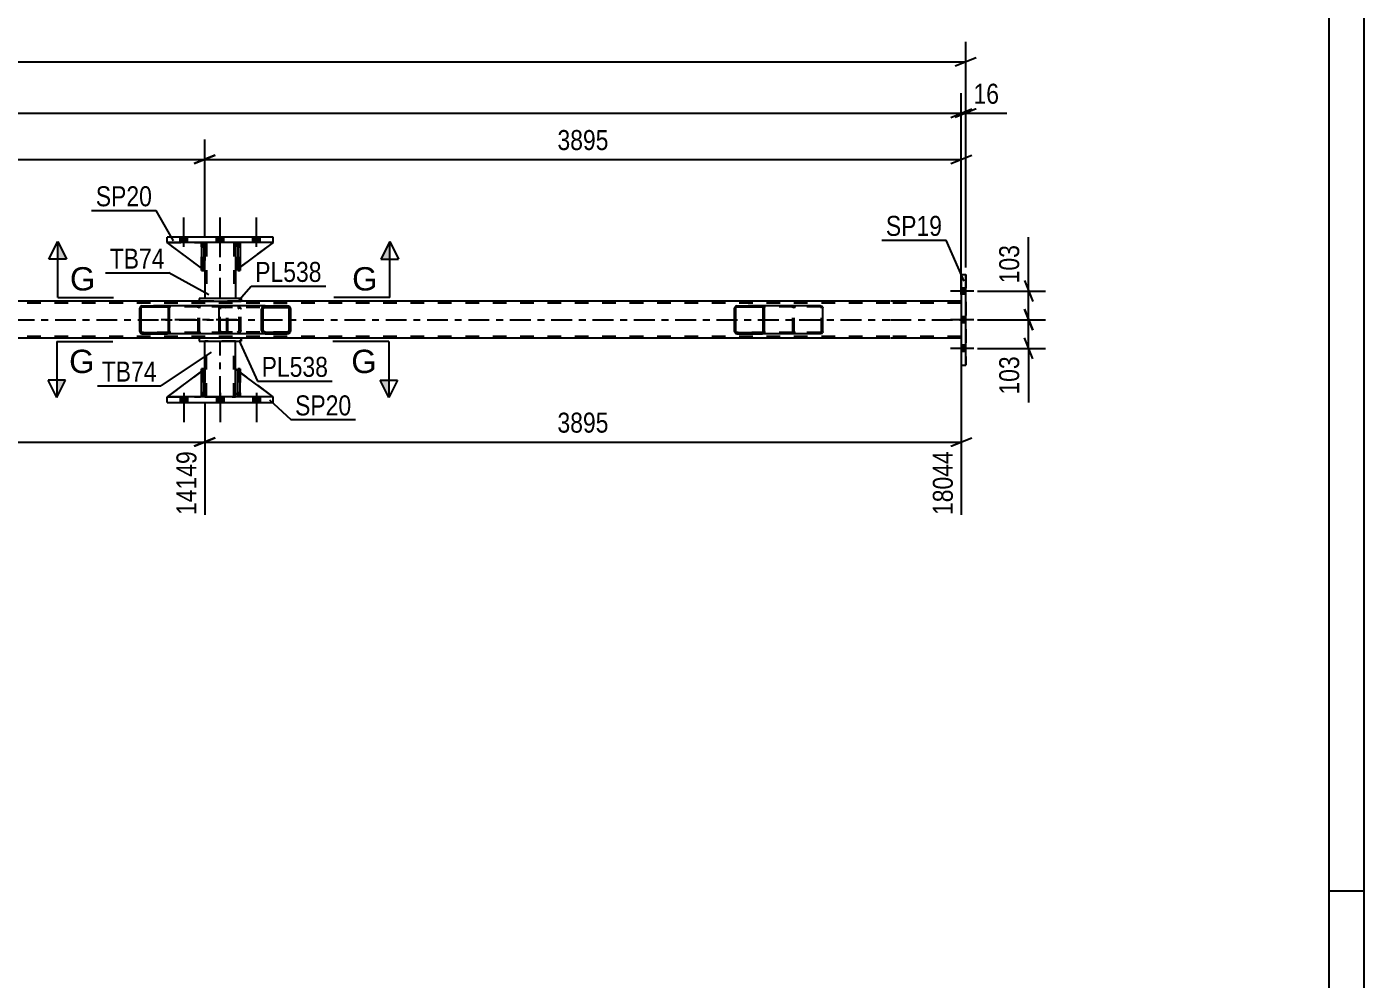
# Model space of a CAD drawing. Header units: millimetres. Extents: x 0 to 841, y 0 to 594.
# Drawn here: x 649.6 to 841, y 136.4 to 272.7 of the extents above; entities that cross this region are included whole.
import ezdxf

# ---------------------------------------------------------------- set-up
doc = ezdxf.new("R2010")
doc.units = ezdxf.units.MM
doc.linetypes.add('DXK_LINE_DOT2', pattern=[3.9198, 1.9599, -1.9599])
doc.linetypes.add('DXK_LINE_DOT3', pattern=[5.9187, 2.979, -0.9799, 0.9799, -0.9799])
doc.styles.add('Arial', font='ARIAL.TTF', dxfattribs={"height": 0.2})
doc.styles.add('Arial Narrow', font='ARIALN.TTF', dxfattribs={"height": 0.2})

# ---------------------------------------------------------------- blocks, each defined once
blk = doc.blocks.new('Unknown-318887657-1133 - 14856')
at = {"color": 5, "linetype": 'Continuous'}
for p, q in [((841, 0), (841, 594)), ((836, 5), (836, 589)), ((841, 149), (836, 149))]:
    blk.add_line(p, q, dxfattribs=at)
blk = doc.blocks.new('Part-318887657-2821 - 2721')
at = {"color": 2, "linetype": 'Continuous'}
for p, q in [((675.04, 241.83), (675.04, 241.23)), ((679.44, 241.83), (679.44, 241.23)), ((675.04, 237.83), (675.04, 233.83)), ((679.44, 237.83), (679.44, 233.83))]:
    blk.add_line(p, q, dxfattribs=at)
at = {"color": 7, "linetype": 'DXK_LINE_DOT2'}
for p, q in [((679.44, 241.83), (675.04, 241.83)), ((675.04, 241.23), (675.04, 237.83)), ((675.28, 241.83), (675.28, 233.83)), ((679.2, 241.83), (679.2, 233.83)), ((679.44, 241.23), (679.44, 237.83)), ((679.44, 233.83), (675.04, 233.83))]:
    blk.add_line(p, q, dxfattribs=at)
at = {"color": 7, "linetype": 'DXK_LINE_DOT3'}
blk.add_line((677.24, 233.83), (677.24, 241.83), dxfattribs=at)
blk = doc.blocks.new('Part-318887657-2902 - 2721')
at = {"color": 7, "linetype": 'DXK_LINE_DOT2'}
for p, q in [((680.11, 223.75), (679.79, 223.75)), ((679.79, 220.35), (679.79, 223.75)), ((679.79, 219.75), (679.79, 223.75)), ((680.11, 223.75), (680.11, 220.35)), ((680.11, 219.75), (680.11, 223.75)), ((680.11, 220.35), (679.79, 220.35)), ((679.79, 219.75), (679.79, 220.35)), ((680.11, 220.35), (680.11, 219.75)), ((680.11, 219.75), (679.79, 219.75)), ((680.11, 219.75), (680.11, 219.75))]:
    blk.add_line(p, q, dxfattribs=at)
blk = doc.blocks.new('Part-318887657-2840 - 2721')
at = {"linetype": 'Continuous'}
h = blk.add_hatch(dxfattribs=at)
h.set_pattern_fill('', scale=0.7, style=0, pattern_type=0)
h.set_pattern_definition([(45, (669.9805, 232.591), (-1.57154, 1.57154), [])])
h.paths.add_polyline_path([(670.01, 232.47), (669.98, 232.59), (669.91, 232.69), (669.8, 232.76), (669.67, 232.79), (666.09, 232.79), (665.96, 232.76), (665.85, 232.69), (665.78, 232.59), (665.75, 232.47), (665.75, 229.11), (665.78, 228.99), (665.85, 228.88), (665.96, 228.81), (666.09, 228.79), (669.67, 228.79), (669.8, 228.81), (669.91, 228.88), (669.98, 228.99), (670.01, 229.11)])
h.paths.add_polyline_path([(669.82, 229.05), (669.79, 229), (669.73, 228.96), (669.67, 228.95), (666.09, 228.95), (666.03, 228.96), (665.97, 229), (665.93, 229.05), (665.92, 229.11), (665.92, 232.47), (665.93, 232.53), (665.97, 232.58), (666.03, 232.62), (666.09, 232.63), (669.67, 232.63), (669.73, 232.62), (669.79, 232.58), (669.82, 232.53), (669.84, 232.47), (669.84, 229.11)])
at = {"color": 2, "linetype": 'Continuous'}
for p, q in [((665.78, 232.59), (665.75, 232.47)), ((665.75, 229.11), (665.75, 232.47)), ((665.92, 232.47), (665.93, 232.53)), ((665.92, 229.11), (665.92, 232.47)), ((665.93, 232.53), (665.97, 232.58)), ((666.09, 232.79), (665.96, 232.76)), ((665.97, 232.58), (666.03, 232.62)), ((666.03, 232.62), (666.09, 232.63)), ((666.09, 232.79), (669.67, 232.79)), ((666.09, 232.63), (669.67, 232.63)), ((677.36, 232.79), (669.67, 232.79)), ((669.8, 232.76), (669.67, 232.79)), ((669.67, 232.63), (669.73, 232.62)), ((669.73, 232.62), (669.79, 232.58)), ((669.79, 232.58), (669.82, 232.53)), ((669.82, 232.53), (669.84, 232.47)), ((669.84, 229.11), (669.84, 232.47)), ((670.01, 232.47), (669.98, 232.59)), ((670.01, 229.11), (670.01, 232.47)), ((665.75, 229.11), (665.78, 228.99)), ((665.93, 229.05), (665.92, 229.11)), ((665.97, 229), (665.93, 229.05)), ((665.96, 228.81), (666.09, 228.79)), ((666.03, 228.96), (665.97, 229)), ((666.09, 228.95), (666.03, 228.96)), ((666.09, 228.95), (669.67, 228.95)), ((666.09, 228.79), (669.67, 228.79)), ((669.73, 228.96), (669.67, 228.95)), ((669.67, 228.79), (669.8, 228.81)), ((677.36, 228.79), (669.67, 228.79)), ((669.79, 229), (669.73, 228.96)), ((669.82, 229.05), (669.79, 229)), ((669.84, 229.11), (669.82, 229.05)), ((669.98, 228.99), (670.01, 229.11))]:
    blk.add_line(p, q, dxfattribs=at)
at = {"color": 7, "linetype": 'DXK_LINE_DOT2'}
for p, q in [((669.67, 232.79), (666.09, 232.79)), ((678.02, 232.63), (666.09, 232.63)), ((674.1, 232.47), (674.12, 232.59)), ((674.1, 229.11), (674.1, 232.47)), ((674.28, 232.53), (674.27, 232.47)), ((674.27, 229.11), (674.27, 232.47)), ((674.32, 232.58), (674.28, 232.53)), ((674.31, 232.76), (674.44, 232.79)), ((674.32, 232.58), (674.33, 232.59)), ((674.33, 232.59), (674.37, 232.62)), ((674.37, 232.62), (674.44, 232.63)), ((678.02, 232.79), (677.36, 232.79)), ((678.02, 232.79), (678.15, 232.76)), ((678.08, 232.62), (678.02, 232.63)), ((678.14, 232.58), (678.08, 232.62)), ((678.17, 232.53), (678.14, 232.58)), ((678.19, 232.47), (678.17, 232.53)), ((678.19, 229.11), (678.19, 232.47)), ((678.33, 232.59), (678.35, 232.49)), ((678.35, 232.49), (678.36, 232.47)), ((678.36, 229.11), (678.36, 232.47)), ((678.02, 228.95), (666.09, 228.95)), ((669.67, 228.79), (666.09, 228.79)), ((674.12, 228.99), (674.1, 229.11)), ((674.27, 229.11), (674.28, 229.05)), ((674.28, 229.05), (674.32, 229)), ((674.44, 228.79), (674.31, 228.81)), ((674.32, 229), (674.33, 228.99)), ((674.33, 228.99), (674.37, 228.96)), ((674.37, 228.96), (674.44, 228.95)), ((678.02, 228.79), (677.36, 228.79)), ((678.02, 228.95), (678.08, 228.96)), ((678.15, 228.81), (678.02, 228.79)), ((678.08, 228.96), (678.14, 229)), ((678.14, 229), (678.17, 229.05)), ((678.17, 229.05), (678.19, 229.11)), ((678.36, 229.11), (678.33, 228.99))]:
    blk.add_line(p, q, dxfattribs=at)
at = {"color": 7, "linetype": 'DXK_LINE_DOT3'}
blk.add_line((679.65, 230.79), (667.88, 230.79), dxfattribs=at)
at = {"color": 2, "linetype": 'Continuous'}
for centre, start, end in [((666.08, 232.45), 110.7583, 155.68), ((669.68, 232.45), 24.32, 69.2417), ((666.08, 229.12), 204.32, 249.2417), ((669.68, 229.12), 290.7583, 335.68)]:
    blk.add_arc(centre, 0.331, start, end, dxfattribs=at)
at = {"color": 7, "linetype": 'DXK_LINE_DOT2'}
for centre, start, end in [((674.43, 232.45), 110.7583, 155.68), ((678.03, 232.45), 24.32, 69.2417), ((674.43, 229.12), 204.32, 249.2417)]:
    blk.add_arc(centre, 0.331, start, end, dxfattribs=at)
blk = doc.blocks.new('Part-318887657-2928 - 2721')
at = {"color": 2, "linetype": 'Continuous'}
for p, q in [((674.24, 228.15), (674.24, 227.75)), ((680.24, 228.15), (674.24, 228.15)), ((680.24, 228.15), (680.24, 227.75)), ((680.24, 228.15), (680.24, 228.15)), ((674.24, 227.75), (680.24, 227.75)), ((680.24, 227.75), (680.24, 227.75))]:
    blk.add_line(p, q, dxfattribs=at)
at = {"color": 7, "linetype": 'DXK_LINE_DOT2'}
for p, q in [((674.24, 228.15), (674.24, 227.75)), ((680.24, 227.75), (680.24, 228.15)), ((680.24, 228.15), (680.24, 228.15)), ((680.24, 227.75), (680.24, 227.75))]:
    blk.add_line(p, q, dxfattribs=at)
blk = doc.blocks.new('Part-318887657-2836 - 2721')
at = {"linetype": 'Continuous'}
h = blk.add_hatch(dxfattribs=at)
h.set_pattern_fill('', scale=0.7, style=0, pattern_type=0)
h.set_pattern_definition([(45, (755.1147, 232.591), (-1.57154, 1.57154), [])])
h.paths.add_polyline_path([(755.14, 232.47), (755.11, 232.59), (755.04, 232.69), (754.93, 232.76), (754.8, 232.79), (751.22, 232.79), (751.09, 232.76), (750.98, 232.69), (750.91, 232.59), (750.88, 232.47), (750.88, 229.11), (750.91, 228.99), (750.98, 228.88), (751.09, 228.81), (751.22, 228.79), (754.8, 228.79), (754.93, 228.81), (755.04, 228.88), (755.11, 228.99), (755.14, 229.11)])
h.paths.add_polyline_path([(754.96, 229.05), (754.92, 229), (754.87, 228.96), (754.8, 228.95), (751.22, 228.95), (751.16, 228.96), (751.1, 229), (751.07, 229.05), (751.05, 229.11), (751.05, 232.47), (751.07, 232.53), (751.1, 232.58), (751.16, 232.62), (751.22, 232.63), (754.8, 232.63), (754.87, 232.62), (754.92, 232.58), (754.96, 232.53), (754.97, 232.47), (754.97, 229.11)])
at = {"color": 2, "linetype": 'Continuous'}
for p, q in [((750.91, 232.59), (750.88, 232.47)), ((750.88, 229.11), (750.88, 232.47)), ((751.05, 232.47), (751.07, 232.53)), ((751.05, 229.11), (751.05, 232.47)), ((751.07, 232.53), (751.1, 232.58)), ((751.22, 232.79), (751.09, 232.76)), ((751.1, 232.58), (751.16, 232.62)), ((751.16, 232.62), (751.22, 232.63)), ((751.22, 232.79), (754.8, 232.79)), ((751.22, 232.63), (754.8, 232.63)), ((763.15, 232.79), (754.8, 232.79)), ((754.93, 232.76), (754.8, 232.79)), ((754.8, 232.63), (754.87, 232.62)), ((754.87, 232.62), (754.92, 232.58)), ((754.92, 232.58), (754.96, 232.53)), ((754.96, 232.53), (754.97, 232.47)), ((754.97, 229.11), (754.97, 232.47)), ((755.14, 232.47), (755.11, 232.59)), ((755.14, 229.11), (755.14, 232.47)), ((763.15, 232.79), (763.28, 232.76)), ((763.46, 232.59), (763.49, 232.47)), ((763.49, 229.11), (763.49, 232.47)), ((750.88, 229.11), (750.91, 228.99)), ((751.07, 229.05), (751.05, 229.11)), ((751.1, 229), (751.07, 229.05)), ((751.09, 228.81), (751.22, 228.79)), ((751.16, 228.96), (751.1, 229)), ((751.22, 228.95), (751.16, 228.96)), ((751.22, 228.95), (754.8, 228.95)), ((751.22, 228.79), (754.8, 228.79)), ((754.87, 228.96), (754.8, 228.95)), ((754.8, 228.79), (754.93, 228.81)), ((763.15, 228.79), (754.8, 228.79)), ((754.92, 229), (754.87, 228.96)), ((754.96, 229.05), (754.92, 229)), ((754.97, 229.11), (754.96, 229.05)), ((755.11, 228.99), (755.14, 229.11)), ((763.28, 228.81), (763.15, 228.79)), ((763.49, 229.11), (763.46, 228.99))]:
    blk.add_line(p, q, dxfattribs=at)
at = {"color": 7, "linetype": 'DXK_LINE_DOT2'}
for p, q in [((754.8, 232.79), (751.22, 232.79)), ((763.15, 232.63), (751.22, 232.63)), ((759.23, 232.47), (759.26, 232.59)), ((759.23, 229.11), (759.23, 232.47)), ((759.42, 232.53), (759.4, 232.47)), ((759.4, 229.11), (759.4, 232.47)), ((759.45, 232.58), (759.42, 232.53)), ((759.44, 232.76), (759.57, 232.79)), ((759.45, 232.58), (759.47, 232.59)), ((759.47, 232.59), (759.51, 232.62)), ((759.51, 232.62), (759.57, 232.63)), ((763.21, 232.62), (763.15, 232.63)), ((763.27, 232.58), (763.21, 232.62)), ((763.31, 232.53), (763.27, 232.58)), ((763.32, 232.47), (763.31, 232.53)), ((763.32, 229.11), (763.32, 232.47)), ((763.15, 228.95), (751.22, 228.95)), ((754.8, 228.79), (751.22, 228.79)), ((759.26, 228.99), (759.23, 229.11)), ((759.4, 229.11), (759.42, 229.05)), ((759.42, 229.05), (759.45, 229)), ((759.57, 228.79), (759.44, 228.81)), ((759.45, 229), (759.47, 228.99)), ((759.47, 228.99), (759.51, 228.96)), ((759.51, 228.96), (759.57, 228.95)), ((763.15, 228.95), (763.21, 228.96)), ((763.21, 228.96), (763.27, 229)), ((763.27, 229), (763.31, 229.05)), ((763.31, 229.05), (763.32, 229.11))]:
    blk.add_line(p, q, dxfattribs=at)
at = {"color": 2, "linetype": 'Continuous'}
for centre, start, end in [((751.21, 232.45), 110.7583, 155.68), ((754.81, 232.45), 24.32, 69.2417), ((763.16, 232.45), 24.32, 69.2417), ((751.21, 229.12), 204.32, 249.2417), ((754.81, 229.12), 290.7583, 335.68), ((763.16, 229.12), 290.7583, 335.68)]:
    blk.add_arc(centre, 0.331, start, end, dxfattribs=at)
at = {"color": 7, "linetype": 'DXK_LINE_DOT2'}
for centre, start, end in [((759.56, 232.45), 110.7583, 155.68), ((759.56, 229.12), 204.32, 249.2417)]:
    blk.add_arc(centre, 0.331, start, end, dxfattribs=at)
blk = doc.blocks.new('Part-318887657-2869 - 2721')
at = {"linetype": 'Continuous'}
h = blk.add_hatch(dxfattribs=at)
h.set_pattern_fill('', scale=0.7, style=0, pattern_type=0)
h.set_pattern_definition([(45, (687.3125, 232.4921), (-1.57154, 1.57154), [])])
h.paths.add_polyline_path([(687.35, 232.31), (687.31, 232.49), (687.2, 232.65), (687.04, 232.75), (686.85, 232.79), (683.66, 232.79), (683.47, 232.75), (683.31, 232.65), (683.2, 232.49), (683.16, 232.31), (683.16, 229.27), (683.2, 229.08), (683.31, 228.93), (683.47, 228.82), (683.66, 228.79), (686.85, 228.79), (687.04, 228.82), (687.2, 228.93), (687.31, 229.08), (687.35, 229.27)])
h.paths.add_polyline_path([(687.08, 229.18), (687.03, 229.1), (686.94, 229.05), (686.85, 229.03), (683.66, 229.03), (683.57, 229.05), (683.49, 229.1), (683.43, 229.18), (683.41, 229.27), (683.41, 232.31), (683.43, 232.4), (683.49, 232.48), (683.57, 232.53), (683.66, 232.55), (686.85, 232.55), (686.94, 232.53), (687.03, 232.48), (687.08, 232.4), (687.1, 232.31), (687.1, 229.27)])
at = {"color": 2, "linetype": 'Continuous'}
for p, q in [((677.09, 232.31), (677.11, 232.49)), ((677.09, 229.27), (677.09, 232.31)), ((677.11, 232.49), (677.17, 232.65)), ((677.17, 232.65), (677.26, 232.75)), ((677.26, 232.75), (677.36, 232.79)), ((683.66, 232.79), (677.36, 232.79)), ((683.2, 232.49), (683.16, 232.31)), ((683.16, 229.27), (683.16, 232.31)), ((683.41, 232.31), (683.43, 232.4)), ((683.41, 229.27), (683.41, 232.31)), ((683.43, 232.4), (683.49, 232.48)), ((683.66, 232.79), (683.47, 232.75)), ((683.49, 232.48), (683.57, 232.53)), ((683.57, 232.53), (683.66, 232.55)), ((683.66, 232.79), (686.85, 232.79)), ((683.66, 232.55), (686.85, 232.55)), ((687.04, 232.75), (686.85, 232.79)), ((686.85, 232.55), (686.94, 232.53)), ((686.94, 232.53), (687.03, 232.48)), ((687.03, 232.48), (687.08, 232.4)), ((687.08, 232.4), (687.1, 232.31)), ((687.1, 229.27), (687.1, 232.31)), ((687.35, 232.31), (687.31, 232.49)), ((687.35, 229.27), (687.35, 232.31)), ((677.11, 229.08), (677.09, 229.27)), ((677.17, 228.93), (677.11, 229.08)), ((677.26, 228.82), (677.17, 228.93)), ((677.36, 228.79), (677.26, 228.82)), ((683.66, 228.79), (677.36, 228.79)), ((683.16, 229.27), (683.2, 229.08)), ((683.43, 229.18), (683.41, 229.27)), ((683.49, 229.1), (683.43, 229.18)), ((683.47, 228.82), (683.66, 228.79)), ((683.57, 229.05), (683.49, 229.1)), ((683.66, 229.03), (683.57, 229.05)), ((683.66, 229.03), (686.85, 229.03)), ((683.66, 228.79), (686.85, 228.79)), ((686.94, 229.05), (686.85, 229.03)), ((686.85, 228.79), (687.04, 228.82)), ((687.03, 229.1), (686.94, 229.05)), ((687.08, 229.18), (687.03, 229.1)), ((687.1, 229.27), (687.08, 229.18)), ((687.31, 229.08), (687.35, 229.27))]:
    blk.add_line(p, q, dxfattribs=at)
at = {"color": 7, "linetype": 'DXK_LINE_DOT2'}
for p, q in [((677.24, 232.4), (677.23, 232.31)), ((677.23, 229.27), (677.23, 232.31)), ((677.27, 232.48), (677.24, 232.4)), ((677.31, 232.53), (677.27, 232.48)), ((677.36, 232.55), (677.31, 232.53)), ((686.85, 232.55), (677.36, 232.55)), ((678.36, 232.55), (678.36, 232.79)), ((679.7, 232.79), (679.89, 232.75)), ((679.79, 232.53), (679.7, 232.55)), ((679.88, 232.48), (679.79, 232.53)), ((679.93, 232.4), (679.88, 232.48)), ((679.95, 232.31), (679.93, 232.4)), ((679.95, 229.27), (679.95, 232.31)), ((680.16, 232.49), (680.2, 232.31)), ((680.2, 229.27), (680.2, 232.31)), ((686.85, 232.79), (683.66, 232.79)), ((677.23, 229.27), (677.24, 229.18)), ((677.24, 229.18), (677.27, 229.1)), ((677.27, 229.1), (677.31, 229.05)), ((677.31, 229.05), (677.36, 229.03)), ((686.85, 229.03), (677.36, 229.03)), ((678.36, 228.79), (678.36, 229.03)), ((679.7, 229.03), (679.79, 229.05)), ((679.89, 228.82), (679.7, 228.79)), ((679.79, 229.05), (679.88, 229.1)), ((679.88, 229.1), (679.93, 229.18)), ((679.93, 229.18), (679.95, 229.27)), ((680.2, 229.27), (680.16, 229.08)), ((686.85, 228.79), (683.66, 228.79))]:
    blk.add_line(p, q, dxfattribs=at)
for centre, start, end in [((679.71, 232.29), 23.8494, 68.8059), ((679.71, 229.28), 291.1941, 336.1506)]:
    blk.add_arc(centre, 0.492, start, end, dxfattribs=at)
at = {"color": 2, "linetype": 'Continuous'}
for centre, start, end in [((683.65, 232.29), 111.1941, 156.1506), ((686.86, 232.29), 23.8494, 68.8059), ((683.65, 229.28), 203.8494, 248.8059), ((686.86, 229.28), 291.1941, 336.1506)]:
    blk.add_arc(centre, 0.492, start, end, dxfattribs=at)
blk = doc.blocks.new('Part-318887657-2896 - 2721')
at = {"color": 2, "linetype": 'Continuous'}
for p, q in [((783.31, 237.29), (783.31, 237.29)), ((783.31, 237.29), (783.95, 237.29)), ((783.31, 237.29), (783.31, 224.29)), ((783.95, 224.29), (783.95, 237.29)), ((783.31, 224.29), (783.31, 224.29)), ((783.31, 224.29), (783.95, 224.29))]:
    blk.add_line(p, q, dxfattribs=at)
at = {"color": 7, "linetype": 'DXK_LINE_DOT2'}
for p, q in [((783.31, 237.29), (783.31, 224.29)), ((783.95, 237.29), (783.95, 237.29)), ((783.95, 237.29), (783.95, 224.29)), ((783.95, 224.29), (783.95, 224.29))]:
    blk.add_line(p, q, dxfattribs=at)
blk = doc.blocks.new('Part-318887657-2905 - 2721')
at = {"color": 2, "linetype": 'Continuous'}
for p, q in [((679.79, 241.58), (679.44, 241.23)), ((679.44, 241.23), (679.44, 237.83)), ((684.84, 241.83), (680.11, 238.33)), ((679.79, 238.09), (679.44, 237.83))]:
    blk.add_line(p, q, dxfattribs=at)
at = {"color": 7, "linetype": 'DXK_LINE_DOT2'}
for p, q in [((680.04, 241.83), (679.79, 241.58)), ((684.84, 241.83), (680.04, 241.83)), ((680.11, 238.33), (679.79, 238.09))]:
    blk.add_line(p, q, dxfattribs=at)
blk = doc.blocks.new('Part-318887657-2908 - 2721')
at = {"color": 7, "linetype": 'DXK_LINE_DOT2'}
for p, q in [((680.04, 241.83), (679.44, 241.23)), ((679.44, 237.83), (684.84, 241.83)), ((679.44, 241.23), (679.44, 237.83)), ((684.84, 241.83), (680.04, 241.83))]:
    blk.add_line(p, q, dxfattribs=at)
blk = doc.blocks.new('Part-318887657-2911 - 2721')
at = {"color": 2, "linetype": 'Continuous'}
for p, q in [((674.59, 238.16), (669.64, 241.83)), ((674.59, 241.67), (674.44, 241.83)), ((675.04, 241.23), (674.91, 241.35)), ((675.04, 241.23), (675.04, 241.23)), ((675.04, 237.83), (675.04, 241.23)), ((674.91, 237.92), (675.04, 237.83)), ((675.04, 237.83), (675.04, 237.83))]:
    blk.add_line(p, q, dxfattribs=at)
at = {"color": 7, "linetype": 'DXK_LINE_DOT2'}
for p, q in [((674.44, 241.83), (669.64, 241.83)), ((674.44, 241.83), (675.04, 241.23)), ((674.91, 241.35), (674.59, 241.67)), ((675.04, 241.23), (675.04, 237.83)), ((674.91, 237.92), (674.59, 238.16))]:
    blk.add_line(p, q, dxfattribs=at)
blk = doc.blocks.new('Part-318887657-2914 - 2721')
at = {"color": 7, "linetype": 'DXK_LINE_DOT2'}
for p, q in [((675.04, 237.83), (669.64, 241.83)), ((669.64, 241.83), (674.44, 241.83)), ((674.44, 241.83), (675.04, 241.23)), ((675.04, 241.23), (674.44, 241.83)), ((675.04, 241.23), (675.04, 237.83)), ((675.04, 241.23), (675.04, 241.23)), ((675.04, 241.23), (675.04, 237.83))]:
    blk.add_line(p, q, dxfattribs=at)
blk = doc.blocks.new('Part-318887657-2915 - 2721')
at = {"color": 2, "linetype": 'Continuous'}
for p, q in [((674.91, 241.83), (674.59, 241.83)), ((674.59, 241.83), (674.59, 237.83)), ((674.91, 241.83), (674.91, 241.83)), ((674.91, 241.83), (674.91, 237.83)), ((674.91, 237.83), (674.59, 237.83))]:
    blk.add_line(p, q, dxfattribs=at)
at = {"color": 7, "linetype": 'DXK_LINE_DOT2'}
for p, q in [((674.59, 241.23), (674.59, 241.83)), ((674.91, 241.23), (674.59, 241.23)), ((674.59, 241.23), (674.59, 237.83)), ((674.91, 241.23), (674.91, 241.83)), ((674.91, 241.83), (674.91, 241.83)), ((674.91, 237.83), (674.91, 241.23))]:
    blk.add_line(p, q, dxfattribs=at)
blk = doc.blocks.new('Part-318887657-2916 - 2721')
at = {"color": 2, "linetype": 'Continuous'}
for p, q in [((680.11, 241.83), (679.79, 241.83)), ((679.79, 241.83), (679.79, 237.83)), ((680.11, 241.83), (680.11, 241.83)), ((680.11, 241.83), (680.11, 237.83)), ((680.11, 237.83), (679.79, 237.83))]:
    blk.add_line(p, q, dxfattribs=at)
at = {"color": 7, "linetype": 'DXK_LINE_DOT2'}
for p, q in [((679.79, 241.23), (679.79, 241.83)), ((680.11, 241.23), (679.79, 241.23)), ((679.79, 241.23), (679.79, 237.83)), ((680.11, 241.23), (680.11, 241.83)), ((680.11, 241.83), (680.11, 241.83)), ((680.11, 237.83), (680.11, 241.23))]:
    blk.add_line(p, q, dxfattribs=at)
blk = doc.blocks.new('Part-318887657-2917 - 2721')
at = {"color": 7, "linetype": 'DXK_LINE_DOT2'}
for p, q in [((674.59, 241.23), (674.59, 241.83)), ((674.59, 241.83), (674.59, 241.83)), ((674.59, 241.83), (674.59, 237.83)), ((674.91, 241.83), (674.59, 241.83)), ((674.59, 237.83), (674.59, 241.23)), ((674.59, 241.23), (674.91, 241.23)), ((674.91, 241.23), (674.91, 241.83)), ((674.91, 237.83), (674.91, 241.83)), ((674.91, 241.23), (674.91, 237.83)), ((674.59, 237.83), (674.91, 237.83))]:
    blk.add_line(p, q, dxfattribs=at)
blk = doc.blocks.new('Part-318887657-2918 - 2721')
at = {"color": 7, "linetype": 'DXK_LINE_DOT2'}
for p, q in [((679.79, 241.23), (679.79, 241.83)), ((679.79, 241.83), (679.79, 241.83)), ((679.79, 241.83), (679.79, 237.83)), ((680.11, 241.83), (679.79, 241.83)), ((679.79, 237.83), (679.79, 241.23)), ((679.79, 241.23), (680.11, 241.23)), ((680.11, 241.23), (680.11, 241.83)), ((680.11, 237.83), (680.11, 241.83)), ((680.11, 241.23), (680.11, 237.83)), ((679.79, 237.83), (680.11, 237.83))]:
    blk.add_line(p, q, dxfattribs=at)
blk = doc.blocks.new('Part-318887657-2923 - 2721')
at = {"color": 2, "linetype": 'Continuous'}
for p, q in [((675.04, 223.75), (675.04, 227.75)), ((679.44, 223.75), (679.44, 227.75)), ((675.04, 219.75), (675.04, 220.35)), ((679.44, 219.75), (679.44, 220.35))]:
    blk.add_line(p, q, dxfattribs=at)
at = {"color": 7, "linetype": 'DXK_LINE_DOT2'}
for p, q in [((679.44, 227.75), (675.04, 227.75)), ((675.28, 219.75), (675.28, 227.75)), ((679.2, 219.75), (679.2, 227.75)), ((675.04, 220.35), (675.04, 223.75)), ((679.44, 220.35), (679.44, 223.75)), ((675.04, 219.75), (679.44, 219.75))]:
    blk.add_line(p, q, dxfattribs=at)
at = {"color": 7, "linetype": 'DXK_LINE_DOT3'}
blk.add_line((677.24, 219.75), (677.24, 227.75), dxfattribs=at)
blk = doc.blocks.new('Part-318887657-2933 - 2721')
at = {"color": 2, "linetype": 'Continuous'}
for p, q in [((674.24, 233.83), (674.24, 233.43)), ((680.24, 233.83), (674.24, 233.83)), ((680.24, 233.83), (680.24, 233.43)), ((680.24, 233.83), (680.24, 233.83)), ((674.24, 233.43), (680.24, 233.43)), ((680.24, 233.43), (680.24, 233.43))]:
    blk.add_line(p, q, dxfattribs=at)
at = {"color": 7, "linetype": 'DXK_LINE_DOT2'}
for p, q in [((674.24, 233.83), (674.24, 233.43)), ((680.24, 233.43), (680.24, 233.83)), ((680.24, 233.83), (680.24, 233.83)), ((680.24, 233.43), (680.24, 233.43))]:
    blk.add_line(p, q, dxfattribs=at)
blk = doc.blocks.new('Part-318887657-2936 - 2721')
at = {"color": 7, "linetype": 'DXK_LINE_DOT2'}
for p, q in [((679.44, 220.35), (679.44, 223.75)), ((679.44, 223.75), (684.84, 219.75)), ((680.04, 219.75), (679.44, 220.35)), ((684.84, 219.75), (680.04, 219.75))]:
    blk.add_line(p, q, dxfattribs=at)
blk = doc.blocks.new('Part-318887657-2939 - 2721')
at = {"color": 2, "linetype": 'Continuous'}
for p, q in [((674.59, 223.42), (669.64, 219.75)), ((675.04, 223.75), (674.91, 223.65)), ((675.04, 220.35), (675.04, 223.75)), ((675.04, 220.35), (674.91, 220.22)), ((675.04, 220.35), (675.04, 220.35)), ((674.59, 219.9), (674.44, 219.75))]:
    blk.add_line(p, q, dxfattribs=at)
at = {"color": 7, "linetype": 'DXK_LINE_DOT2'}
for p, q in [((674.91, 223.65), (674.59, 223.42)), ((675.04, 220.35), (675.04, 223.75)), ((675.04, 220.35), (674.44, 219.75)), ((674.91, 220.22), (674.59, 219.9)), ((669.64, 219.75), (674.44, 219.75))]:
    blk.add_line(p, q, dxfattribs=at)
blk = doc.blocks.new('Part-318887657-2942 - 2721')
at = {"color": 7, "linetype": 'DXK_LINE_DOT2'}
for p, q in [((675.04, 223.75), (669.64, 219.75)), ((675.04, 220.35), (675.04, 223.75)), ((675.04, 223.75), (675.04, 220.35)), ((674.44, 219.75), (675.04, 220.35)), ((675.04, 220.35), (674.44, 219.75)), ((675.04, 220.35), (675.04, 220.35)), ((669.64, 219.75), (674.44, 219.75))]:
    blk.add_line(p, q, dxfattribs=at)
blk = doc.blocks.new('Part-318887657-2943 - 2721')
at = {"color": 2, "linetype": 'Continuous'}
for p, q in [((674.59, 219.75), (674.59, 223.75)), ((674.59, 223.75), (674.91, 223.75)), ((674.91, 219.75), (674.91, 223.75)), ((674.59, 219.75), (674.59, 219.75)), ((674.91, 219.75), (674.59, 219.75))]:
    blk.add_line(p, q, dxfattribs=at)
at = {"color": 7, "linetype": 'DXK_LINE_DOT2'}
for p, q in [((674.59, 223.75), (674.59, 220.35)), ((674.91, 220.35), (674.91, 223.75)), ((674.59, 220.35), (674.59, 219.75)), ((674.59, 220.35), (674.91, 220.35)), ((674.91, 219.75), (674.91, 220.35)), ((674.91, 219.75), (674.91, 219.75))]:
    blk.add_line(p, q, dxfattribs=at)
blk = doc.blocks.new('Part-318887657-2944 - 2721')
at = {"color": 2, "linetype": 'Continuous'}
for p, q in [((679.79, 219.75), (679.79, 223.75)), ((679.79, 223.75), (680.11, 223.75)), ((680.11, 219.75), (680.11, 223.75)), ((679.79, 219.75), (679.79, 219.75)), ((680.11, 219.75), (679.79, 219.75))]:
    blk.add_line(p, q, dxfattribs=at)
at = {"color": 7, "linetype": 'DXK_LINE_DOT2'}
for p, q in [((679.79, 223.75), (679.79, 220.35)), ((680.11, 220.35), (680.11, 223.75)), ((679.79, 220.35), (679.79, 219.75)), ((679.79, 220.35), (680.11, 220.35)), ((680.11, 219.75), (680.11, 220.35)), ((680.11, 219.75), (680.11, 219.75))]:
    blk.add_line(p, q, dxfattribs=at)
blk = doc.blocks.new('Part-318887657-2945 - 2721')
at = {"color": 7, "linetype": 'DXK_LINE_DOT2'}
for p, q in [((674.91, 223.75), (674.59, 223.75)), ((674.59, 220.35), (674.59, 223.75)), ((674.59, 219.75), (674.59, 223.75)), ((674.91, 223.75), (674.91, 220.35)), ((674.91, 219.75), (674.91, 223.75)), ((674.91, 220.35), (674.59, 220.35)), ((674.59, 219.75), (674.59, 220.35)), ((674.91, 220.35), (674.91, 219.75)), ((674.91, 219.75), (674.59, 219.75)), ((674.91, 219.75), (674.91, 219.75))]:
    blk.add_line(p, q, dxfattribs=at)
blk = doc.blocks.new('Part-318887657-2950 - 2721')
at = {"color": 7, "linetype": 'DXK_LINE_DOT2'}
for p, q in [((773.09, 233.19), (108.74, 233.19)), ((680.24, 233.43), (674.24, 233.43)), ((783.31, 233.19), (773.19, 233.19)), ((783.31, 233.43), (783.31, 228.15)), ((773.09, 228.39), (108.74, 228.39)), ((680.24, 228.15), (674.24, 228.15)), ((783.31, 228.39), (773.19, 228.39))]:
    blk.add_line(p, q, dxfattribs=at)
at = {"color": 2, "linetype": 'Continuous'}
for p, q in [((674.24, 233.43), (509.97, 233.43)), ((773.09, 233.43), (680.24, 233.43)), ((783.31, 233.43), (773.19, 233.43)), ((674.24, 228.15), (509.97, 228.15)), ((773.09, 228.15), (680.24, 228.15)), ((783.31, 228.15), (773.19, 228.15))]:
    blk.add_line(p, q, dxfattribs=at)
at = {"color": 7, "linetype": 'DXK_LINE_DOT3'}
for p, q in [((109.08, 230.79), (773.09, 230.79)), ((773.19, 230.79), (783.31, 230.79))]:
    blk.add_line(p, q, dxfattribs=at)
blk = doc.blocks.new('Part-318887657-2957 - 2721')
at = {"color": 2, "linetype": 'Continuous'}
for p, q in [((669.64, 241.83), (669.64, 242.63)), ((684.84, 242.63), (669.64, 242.63)), ((684.84, 241.83), (669.64, 241.83)), ((684.84, 241.83), (684.84, 242.63))]:
    blk.add_line(p, q, dxfattribs=at)
at = {"color": 7, "linetype": 'DXK_LINE_DOT2'}
for p, q in [((669.64, 241.83), (669.64, 242.63)), ((684.84, 241.83), (684.84, 242.63))]:
    blk.add_line(p, q, dxfattribs=at)
blk = doc.blocks.new('Part-318887657-2962 - 2721')
at = {"color": 2, "linetype": 'Continuous'}
for p, q in [((669.64, 218.95), (669.64, 219.75)), ((684.84, 219.75), (669.64, 219.75)), ((669.64, 218.95), (684.84, 218.95)), ((684.84, 218.95), (684.84, 219.75))]:
    blk.add_line(p, q, dxfattribs=at)
at = {"color": 7, "linetype": 'DXK_LINE_DOT2'}
for p, q in [((669.64, 218.95), (669.64, 219.75)), ((684.84, 218.95), (684.84, 219.75))]:
    blk.add_line(p, q, dxfattribs=at)
blk = doc.blocks.new('Part-318887657-2965 - 2721')
at = {"color": 2, "linetype": 'Continuous'}
for p, q in [((679.44, 220.35), (679.44, 223.75)), ((679.79, 223.49), (679.44, 223.75)), ((684.84, 219.75), (680.11, 223.25)), ((679.79, 219.99), (679.44, 220.35))]:
    blk.add_line(p, q, dxfattribs=at)
at = {"color": 7, "linetype": 'DXK_LINE_DOT2'}
for p, q in [((680.11, 223.25), (679.79, 223.49)), ((680.04, 219.75), (679.79, 219.99)), ((684.84, 219.75), (680.04, 219.75)), ((684.84, 219.75), (684.84, 219.75)), ((684.84, 219.75), (684.84, 219.75))]:
    blk.add_line(p, q, dxfattribs=at)
blk = doc.blocks.new('Bolt-318887657-2984 - 2721')
at = {"linetype": 'Continuous'}
for points in [[(672.56, 219.75), (671.52, 219.75), (671.52, 218.95), (672.56, 218.95)], [(672.56, 219.75), (671.52, 219.75), (671.52, 218.95), (672.56, 218.95)], [(672.56, 219.75), (671.52, 219.75), (671.52, 218.95), (672.56, 218.95)], [(677.76, 219.75), (676.72, 219.75), (676.72, 218.95), (677.76, 218.95)], [(677.76, 219.75), (676.72, 219.75), (676.72, 218.95), (677.76, 218.95)], [(682.96, 219.75), (681.92, 219.75), (681.92, 218.95), (682.96, 218.95)], [(682.96, 219.75), (681.92, 219.75), (681.92, 218.95), (682.96, 218.95)], [(682.96, 219.75), (681.92, 219.75), (681.92, 218.95), (682.96, 218.95)]]:
    blk.add_hatch(color=1, dxfattribs=at).paths.add_polyline_path(points)
at = {"color": 1, "linetype": 'Continuous'}
for p, q in [((672.04, 220.35), (672.04, 216.15)), ((672.04, 220.35), (672.04, 216.15)), ((672.04, 220.35), (672.04, 216.15)), ((677.24, 220.35), (677.24, 216.15)), ((677.24, 220.35), (677.24, 216.15)), ((682.44, 220.35), (682.44, 216.15)), ((682.44, 220.35), (682.44, 216.15)), ((682.44, 220.35), (682.44, 216.15)), ((671.52, 219.75), (671.52, 218.95)), ((671.52, 219.75), (671.52, 218.95)), ((671.52, 219.75), (671.52, 218.95)), ((672.56, 219.75), (672.56, 218.95)), ((672.56, 219.75), (672.56, 218.95)), ((672.56, 219.75), (672.56, 218.95)), ((676.72, 219.75), (676.72, 218.95)), ((676.72, 219.75), (676.72, 218.95)), ((677.76, 219.75), (677.76, 218.95)), ((677.76, 219.75), (677.76, 218.95)), ((681.92, 219.75), (681.92, 218.95)), ((681.92, 219.75), (681.92, 218.95)), ((681.92, 219.75), (681.92, 218.95)), ((682.96, 219.75), (682.96, 218.95)), ((682.96, 219.75), (682.96, 218.95)), ((682.96, 219.75), (682.96, 218.95))]:
    blk.add_line(p, q, dxfattribs=at)
blk = doc.blocks.new('Bolt-318887657-2985 - 2721')
at = {"linetype": 'Continuous'}
for points in [[(671.52, 241.83), (672.56, 241.83), (672.56, 242.63), (671.52, 242.63)], [(671.52, 241.83), (672.56, 241.83), (672.56, 242.63), (671.52, 242.63)], [(671.52, 241.83), (672.56, 241.83), (672.56, 242.63), (671.52, 242.63)], [(676.72, 241.83), (677.76, 241.83), (677.76, 242.63), (676.72, 242.63)], [(676.72, 241.83), (677.76, 241.83), (677.76, 242.63), (676.72, 242.63)], [(681.92, 241.83), (682.96, 241.83), (682.96, 242.63), (681.92, 242.63)], [(681.92, 241.83), (682.96, 241.83), (682.96, 242.63), (681.92, 242.63)], [(681.92, 241.83), (682.96, 241.83), (682.96, 242.63), (681.92, 242.63)]]:
    blk.add_hatch(color=1, dxfattribs=at).paths.add_polyline_path(points)
at = {"color": 1, "linetype": 'Continuous'}
for p, q in [((672.04, 241.23), (672.04, 245.43)), ((672.04, 241.23), (672.04, 245.43)), ((672.04, 241.23), (672.04, 245.43)), ((677.24, 241.23), (677.24, 245.43)), ((677.24, 241.23), (677.24, 245.43)), ((682.44, 241.23), (682.44, 245.43)), ((682.44, 241.23), (682.44, 245.43)), ((682.44, 241.23), (682.44, 245.43)), ((671.52, 241.83), (671.52, 242.63)), ((671.52, 241.83), (671.52, 242.63)), ((671.52, 241.83), (671.52, 242.63)), ((672.56, 241.83), (672.56, 242.63)), ((672.56, 241.83), (672.56, 242.63)), ((672.56, 241.83), (672.56, 242.63)), ((676.72, 241.83), (676.72, 242.63)), ((676.72, 241.83), (676.72, 242.63)), ((677.76, 241.83), (677.76, 242.63)), ((677.76, 241.83), (677.76, 242.63)), ((681.92, 241.83), (681.92, 242.63)), ((681.92, 241.83), (681.92, 242.63)), ((681.92, 241.83), (681.92, 242.63)), ((682.96, 241.83), (682.96, 242.63)), ((682.96, 241.83), (682.96, 242.63)), ((682.96, 241.83), (682.96, 242.63))]:
    blk.add_line(p, q, dxfattribs=at)
blk = doc.blocks.new('Bolt-318887657-2999 - 2721')
at = {"linetype": 'Continuous'}
for points in [[(783.95, 234.45), (783.95, 235.33), (783.31, 235.33), (783.31, 234.45)], [(783.95, 234.45), (783.95, 235.33), (783.31, 235.33), (783.31, 234.45)], [(783.95, 234.45), (783.95, 235.33), (783.31, 235.33), (783.31, 234.45)], [(783.95, 230.35), (783.95, 231.23), (783.31, 231.23), (783.31, 230.35)], [(783.95, 230.35), (783.95, 231.23), (783.31, 231.23), (783.31, 230.35)], [(783.95, 226.25), (783.95, 227.13), (783.31, 227.13), (783.31, 226.25)], [(783.95, 226.25), (783.95, 227.13), (783.31, 227.13), (783.31, 226.25)], [(783.95, 226.25), (783.95, 227.13), (783.31, 227.13), (783.31, 226.25)]]:
    blk.add_hatch(color=1, dxfattribs=at).paths.add_polyline_path(points)
at = {"color": 1, "linetype": 'Continuous'}
for p, q in [((785.11, 234.89), (781.79, 234.89)), ((785.11, 234.89), (781.79, 234.89)), ((785.11, 234.89), (781.79, 234.89)), ((783.95, 235.33), (783.31, 235.33)), ((783.95, 235.33), (783.31, 235.33)), ((783.95, 235.33), (783.31, 235.33)), ((783.95, 234.45), (783.31, 234.45)), ((783.95, 234.45), (783.31, 234.45)), ((783.95, 234.45), (783.31, 234.45)), ((785.11, 230.79), (781.79, 230.79)), ((785.11, 230.79), (781.79, 230.79)), ((783.95, 231.23), (783.31, 231.23)), ((783.95, 231.23), (783.31, 231.23)), ((783.95, 230.35), (783.31, 230.35)), ((783.95, 230.35), (783.31, 230.35)), ((785.11, 226.69), (781.79, 226.69)), ((785.11, 226.69), (781.79, 226.69)), ((785.11, 226.69), (781.79, 226.69)), ((783.95, 227.13), (783.31, 227.13)), ((783.95, 227.13), (783.31, 227.13)), ((783.95, 227.13), (783.31, 227.13)), ((783.95, 226.25), (783.31, 226.25)), ((783.95, 226.25), (783.31, 226.25)), ((783.95, 226.25), (783.31, 226.25))]:
    blk.add_line(p, q, dxfattribs=at)
blk = doc.blocks.new('StraightDimension-318887657-3109 - 2721')
at = {"color": 7, "linetype": 'Continuous'}
for p, q in [((792.36, 236.39), (793.56, 233.39)), ((785.63, 234.89), (795.36, 234.89)), ((792.96, 230.79), (792.96, 234.89)), ((793.56, 229.29), (792.36, 232.29)), ((785.63, 230.79), (795.36, 230.79))]:
    blk.add_line(p, q, dxfattribs=at)
at = {"color": 0}
blk.add_wipeout([(792.21, 242.1), (788.01, 242.1), (788.01, 235.41), (792.21, 235.41)], dxfattribs=at)
at = {"color": 7, "linetype": 'Continuous'}
blk.add_line((792.96, 234.89), (792.96, 242.62), dxfattribs=at)
blk.add_line((792.96, 234.89), (792.96, 242.62), dxfattribs=at)
at = {"color": 3, "style": 'Arial Narrow'}
blk.add_text('103', height=2.863, rotation=90.0002, dxfattribs=at).set_placement((791.61, 236.01))
blk = doc.blocks.new('StraightDimension-318887657-3119 - 2721')
at = {"color": 7, "linetype": 'Continuous'}
for p, q in [((792.36, 232.29), (793.56, 229.29)), ((785.63, 230.79), (795.36, 230.79)), ((792.96, 226.69), (792.96, 230.79)), ((793.56, 225.19), (792.36, 228.19)), ((785.63, 226.69), (795.36, 226.69))]:
    blk.add_line(p, q, dxfattribs=at)
at = {"color": 0}
blk.add_wipeout([(792.21, 226.16), (788.01, 226.16), (788.01, 219.48), (792.21, 219.48)], dxfattribs=at)
at = {"color": 7, "linetype": 'Continuous'}
blk.add_line((792.96, 226.69), (792.96, 218.95), dxfattribs=at)
blk.add_line((792.96, 226.69), (792.96, 218.95), dxfattribs=at)
at = {"color": 3, "style": 'Arial Narrow'}
blk.add_text('103', height=2.863, rotation=90.0002, dxfattribs=at).set_placement((791.61, 220.08))
blk = doc.blocks.new('StraightDimension-318887657-3171 - 2721')
at = {"color": 7, "linetype": 'Continuous'}
for p, q in [((783.31, 238.29), (783.31, 263.22)), ((783.95, 238.29), (783.95, 263.22)), ((781.81, 259.77), (784.81, 260.97)), ((785.45, 260.97), (782.45, 259.77)), ((783.31, 260.37), (783.95, 260.37))]:
    blk.add_line(p, q, dxfattribs=at)
at = {"color": 0}
blk.add_wipeout([(789.33, 261.12), (789.33, 265.32), (784.47, 265.32), (784.47, 261.12)], dxfattribs=at)
at = {"color": 7, "linetype": 'Continuous'}
blk.add_line((783.95, 260.37), (789.86, 260.37), dxfattribs=at)
blk.add_line((783.95, 260.37), (789.86, 260.37), dxfattribs=at)
at = {"color": 3, "style": 'Arial Narrow'}
blk.add_text('16', height=2.863, dxfattribs=at).set_placement((785.07, 261.72))
blk = doc.blocks.new('StraightDimension-318887657-3179 - 2721')
at = {"color": 7, "linetype": 'Continuous'}
for p, q in [((783.31, 238.29), (783.31, 263.22)), ((108.07, 260.37), (783.31, 260.37)), ((781.81, 259.77), (784.81, 260.97))]:
    blk.add_line(p, q, dxfattribs=at)
blk = doc.blocks.new('StraightDimension-318887657-3027 - 2721')
at = {"color": 7, "linetype": 'Continuous'}
for p, q in [((783.31, 227.15), (783.31, 202.84)), ((675.04, 218.75), (675.04, 202.84)), ((676.54, 213.88), (673.54, 212.68)), ((675.04, 213.28), (783.31, 213.28)), ((781.81, 212.68), (784.81, 213.88))]:
    blk.add_line(p, q, dxfattribs=at)
at = {"color": 0}
blk.add_wipeout([(733.43, 214.03), (733.43, 218.23), (724.92, 218.23), (724.92, 214.03)], dxfattribs=at)
at = {"color": 0, "linetype": 'Continuous'}
blk.add_wipeout([(782.71, 212.58), (778.51, 212.58), (778.51, 202.24), (782.71, 202.24)], dxfattribs=at)
at = {"color": 3, "style": 'Arial Narrow'}
blk.add_text('3895', height=2.863, dxfattribs=at).set_placement((725.52, 214.63))
at = {"color": 3, "linetype": 'Continuous', "style": 'Arial Narrow'}
blk.add_text('18044', height=2.863, rotation=90.0002, dxfattribs=at).set_placement((782.11, 202.84))
blk = doc.blocks.new('StraightDimension-318887657-3032 - 2721')
at = {"color": 7, "linetype": 'Continuous'}
for p, q in [((504.77, 218.75), (504.77, 204.67)), ((675.04, 218.75), (675.04, 202.84)), ((506.27, 213.88), (503.27, 212.68)), ((504.77, 213.28), (675.04, 213.28)), ((673.54, 212.68), (676.54, 213.88))]:
    blk.add_line(p, q, dxfattribs=at)
at = {"color": 0}
blk.add_wipeout([(594.16, 214.03), (594.16, 218.23), (585.65, 218.23), (585.65, 214.03)], dxfattribs=at)
at = {"color": 0, "linetype": 'Continuous'}
blk.add_wipeout([(674.44, 212.58), (670.24, 212.58), (670.24, 202.24), (674.44, 202.24)], dxfattribs=at)
at = {"color": 3, "style": 'Arial Narrow'}
blk.add_text('4257', height=2.863, dxfattribs=at).set_placement((586.25, 214.63))
at = {"color": 3, "linetype": 'Continuous', "style": 'Arial Narrow'}
blk.add_text('14149', height=2.863, rotation=90.0002, dxfattribs=at).set_placement((673.84, 202.84))
blk = doc.blocks.new('StraightDimension-318887657-3152 - 2721')
at = {"color": 7, "linetype": 'Continuous'}
for p, q in [((504.77, 242.83), (504.77, 256.59)), ((675.04, 242.83), (675.04, 256.59)), ((506.27, 254.34), (503.27, 253.14)), ((504.77, 253.74), (675.04, 253.74)), ((673.54, 253.14), (676.54, 254.34))]:
    blk.add_line(p, q, dxfattribs=at)
at = {"color": 0}
blk.add_wipeout([(594.16, 254.49), (594.16, 258.69), (585.65, 258.69), (585.65, 254.49)], dxfattribs=at)
at = {"color": 3, "style": 'Arial Narrow'}
blk.add_text('4257', height=2.863, dxfattribs=at).set_placement((586.25, 255.09))
blk = doc.blocks.new('StraightDimension-318887657-3158 - 2721')
at = {"color": 7, "linetype": 'Continuous'}
for p, q in [((675.04, 242.83), (675.04, 256.59)), ((783.31, 234.43), (783.31, 256.59)), ((676.54, 254.34), (673.54, 253.14)), ((675.04, 253.74), (783.31, 253.74)), ((781.81, 253.14), (784.81, 254.34))]:
    blk.add_line(p, q, dxfattribs=at)
at = {"color": 0}
blk.add_wipeout([(733.43, 254.49), (733.43, 258.69), (724.92, 258.69), (724.92, 254.49)], dxfattribs=at)
at = {"color": 3, "style": 'Arial Narrow'}
blk.add_text('3895', height=2.863, dxfattribs=at).set_placement((725.52, 255.09))
blk = doc.blocks.new('StraightDimension-318887657-3164 - 2721')
at = {"color": 7, "linetype": 'Continuous'}
for p, q in [((783.95, 238.29), (783.95, 270.59)), ((782.45, 267.14), (785.45, 268.34)), ((107.44, 267.74), (783.95, 267.74))]:
    blk.add_line(p, q, dxfattribs=at)
blk = doc.blocks.new('SectionMark-318887657-3210 - 2721')
at = {"linetype": 'Continuous'}
for points in [[(653.87, 222.16), (655.12, 222.16), (653.87, 219.66)], [(700.14, 222.16), (701.39, 222.16), (701.39, 219.66)]]:
    blk.add_hatch(color=6, dxfattribs=at).paths.add_polyline_path(points)
at = {"color": 6, "linetype": 'Continuous'}
for p, q in [((653.87, 227.66), (661.87, 227.66)), ((653.87, 227.66), (653.87, 219.66)), ((701.39, 227.66), (693.39, 227.66)), ((701.39, 227.66), (701.39, 219.66)), ((653.87, 219.66), (652.62, 222.16)), ((655.12, 222.16), (652.62, 222.16)), ((653.87, 219.66), (655.12, 222.16)), ((700.14, 222.16), (702.64, 222.16)), ((701.39, 219.66), (700.14, 222.16)), ((702.64, 222.16), (701.39, 219.66))]:
    blk.add_line(p, q, dxfattribs=at)
at = {"color": 0, "linetype": 'Continuous'}
for points in [[(659.25, 223.16), (659.25, 226.66), (655.62, 226.66), (655.62, 223.16)], [(699.64, 223.16), (699.64, 226.66), (696.01, 226.66), (696.01, 223.16)]]:
    blk.add_wipeout(points, dxfattribs=at)
at = {"color": 3, "linetype": 'Continuous', "style": 'Arial'}
for p in [(655.62, 223.16), (696.01, 223.16)]:
    blk.add_text('G', height=3.34, dxfattribs=at).set_placement(p)
blk = doc.blocks.new('Mark-318887657-2924 - 2721')
at = {"color": 0}
blk.add_wipeout([(692.69, 222.62), (692.69, 225.62), (683.18, 225.62), (683.18, 222.62)], dxfattribs=at)
blk.add_wipeout([(692.69, 222.62), (692.69, 225.62), (683.18, 225.62), (683.18, 222.62)], dxfattribs=at)
at = {"color": 30, "linetype": 'Continuous'}
for p, q in [((679.93, 227.88), (682.58, 222.02)), ((682.58, 222.02), (693.29, 222.02))]:
    blk.add_line(p, q, dxfattribs=at)
at = {"color": 3, "style": 'Arial Narrow'}
blk.add_text('PL538', height=2.863, dxfattribs=at).set_placement((683.18, 222.62))
blk = doc.blocks.new('Mark-318887657-2817 - 2721')
at = {"color": 0}
blk.add_wipeout([(669.29, 238.11), (669.29, 241.11), (661.43, 241.11), (661.43, 238.11)], dxfattribs=at)
blk.add_wipeout([(669.29, 238.11), (669.29, 241.11), (661.43, 241.11), (661.43, 238.11)], dxfattribs=at)
at = {"color": 30, "linetype": 'Continuous'}
for p in [(660.83, 237.51), (675.63, 234.38)]:
    blk.add_line(p, (669.89, 237.51), dxfattribs=at)
at = {"color": 3, "style": 'Arial Narrow'}
blk.add_text('TB74', height=2.863, dxfattribs=at).set_placement((661.43, 238.11))
blk = doc.blocks.new('Mark-318887657-2892 - 2721')
at = {"color": 0}
blk.add_wipeout([(780.57, 242.8), (780.57, 245.8), (772.53, 245.8), (772.53, 242.8)], dxfattribs=at)
blk.add_wipeout([(780.57, 242.8), (780.57, 245.8), (772.53, 245.8), (772.53, 242.8)], dxfattribs=at)
at = {"color": 30, "linetype": 'Continuous'}
for p in [(771.93, 242.2), (783.72, 236.32)]:
    blk.add_line(p, (781.17, 242.2), dxfattribs=at)
at = {"color": 3, "style": 'Arial Narrow'}
blk.add_text('SP19', height=2.863, dxfattribs=at).set_placement((772.53, 242.8))
blk = doc.blocks.new('Mark-318887657-2919 - 2721')
at = {"color": 0}
blk.add_wipeout([(668.15, 221.94), (668.15, 224.94), (660.29, 224.94), (660.29, 221.94)], dxfattribs=at)
blk.add_wipeout([(668.15, 221.94), (668.15, 224.94), (660.29, 224.94), (660.29, 221.94)], dxfattribs=at)
at = {"color": 30, "linetype": 'Continuous'}
for p in [(675.93, 226.14), (659.69, 221.34)]:
    blk.add_line(p, (668.75, 221.34), dxfattribs=at)
at = {"color": 3, "style": 'Arial Narrow'}
blk.add_text('TB74', height=2.863, dxfattribs=at).set_placement((660.29, 221.94))
blk = doc.blocks.new('Mark-318887657-2929 - 2721')
at = {"color": 0}
blk.add_wipeout([(691.77, 236.21), (691.77, 239.21), (682.26, 239.21), (682.26, 236.21)], dxfattribs=at)
blk.add_wipeout([(691.77, 236.21), (691.77, 239.21), (682.26, 239.21), (682.26, 236.21)], dxfattribs=at)
at = {"color": 30, "linetype": 'Continuous'}
for p, q in [((679.96, 233.63), (681.66, 235.61)), ((681.66, 235.61), (692.37, 235.61))]:
    blk.add_line(p, q, dxfattribs=at)
at = {"color": 3, "style": 'Arial Narrow'}
blk.add_text('PL538', height=2.863, dxfattribs=at).set_placement((682.26, 236.21))
blk = doc.blocks.new('Mark-318887657-2953 - 2721')
at = {"color": 0}
blk.add_wipeout([(667.48, 247.04), (667.48, 250.04), (659.44, 250.04), (659.44, 247.04)], dxfattribs=at)
blk.add_wipeout([(667.48, 247.04), (667.48, 250.04), (659.44, 250.04), (659.44, 247.04)], dxfattribs=at)
at = {"color": 30, "linetype": 'Continuous'}
for p in [(658.84, 246.44), (670.58, 242.11)]:
    blk.add_line(p, (668.08, 246.44), dxfattribs=at)
at = {"color": 3, "style": 'Arial Narrow'}
blk.add_text('SP20', height=2.863, dxfattribs=at).set_placement((659.44, 247.04))
blk = doc.blocks.new('Mark-318887657-2958 - 2721')
at = {"color": 0}
blk.add_wipeout([(696.01, 217.1), (696.01, 220.1), (687.97, 220.1), (687.97, 217.1)], dxfattribs=at)
blk.add_wipeout([(696.01, 217.1), (696.01, 220.1), (687.97, 220.1), (687.97, 217.1)], dxfattribs=at)
at = {"color": 30, "linetype": 'Continuous'}
for p, q in [((684.29, 219.33), (687.37, 216.5)), ((687.37, 216.5), (696.61, 216.5))]:
    blk.add_line(p, q, dxfattribs=at)
at = {"color": 3, "style": 'Arial Narrow'}
blk.add_text('SP20', height=2.863, dxfattribs=at).set_placement((687.97, 217.1))
blk = doc.blocks.new('SectionMark-318887657-3214 - 2721')
at = {"linetype": 'Continuous'}
for points in [[(655.24, 239.48), (653.99, 239.48), (653.99, 241.98)], [(701.51, 239.48), (700.26, 239.48), (701.51, 241.98)]]:
    blk.add_hatch(color=6, dxfattribs=at).paths.add_polyline_path(points)
at = {"color": 6, "linetype": 'Continuous'}
for p, q in [((652.74, 239.48), (653.99, 241.98)), ((653.99, 233.98), (653.99, 241.98)), ((653.99, 241.98), (655.24, 239.48)), ((701.51, 241.98), (700.26, 239.48)), ((701.51, 233.98), (701.51, 241.98)), ((701.51, 241.98), (702.76, 239.48)), ((655.24, 239.48), (652.74, 239.48)), ((700.26, 239.48), (702.76, 239.48)), ((653.99, 233.98), (661.99, 233.98)), ((701.51, 233.98), (693.51, 233.98))]:
    blk.add_line(p, q, dxfattribs=at)
at = {"color": 0, "linetype": 'Continuous'}
for points in [[(659.37, 234.98), (659.37, 238.48), (655.74, 238.48), (655.74, 234.98)], [(699.76, 234.98), (699.76, 238.48), (696.13, 238.48), (696.13, 234.98)]]:
    blk.add_wipeout(points, dxfattribs=at)
at = {"color": 3, "linetype": 'Continuous', "style": 'Arial'}
for p in [(655.74, 234.98), (696.13, 234.98)]:
    blk.add_text('G', height=3.34, dxfattribs=at).set_placement(p)

msp = doc.modelspace()

# ---------------------------------------------------------------- block references
for name in ['Unknown-318887657-1133 - 14856', 'Bolt-318887657-2985 - 2721', 'Part-318887657-2957 - 2721', 'Part-318887657-2911 - 2721', 'Part-318887657-2914 - 2721', 'Part-318887657-2915 - 2721', 'Part-318887657-2917 - 2721', 'Part-318887657-2821 - 2721', 'Part-318887657-2905 - 2721', 'Part-318887657-2908 - 2721', 'Part-318887657-2916 - 2721', 'Part-318887657-2918 - 2721', 'Part-318887657-2896 - 2721', 'Part-318887657-2933 - 2721', 'Bolt-318887657-2999 - 2721', 'Part-318887657-2950 - 2721', 'Part-318887657-2840 - 2721', 'Part-318887657-2869 - 2721', 'Part-318887657-2836 - 2721', 'Part-318887657-2928 - 2721', 'Part-318887657-2923 - 2721', 'Part-318887657-2939 - 2721', 'Part-318887657-2942 - 2721', 'Part-318887657-2943 - 2721', 'Part-318887657-2945 - 2721', 'Part-318887657-2936 - 2721', 'Part-318887657-2965 - 2721', 'Part-318887657-2902 - 2721', 'Part-318887657-2944 - 2721', 'Bolt-318887657-2984 - 2721', 'Part-318887657-2962 - 2721']:
    msp.add_blockref(name, (0, 0))

# ---------------------------------------------------------------- next in the draw order: block references
msp.add_blockref('StraightDimension-318887657-3109 - 2721', (0, 0))

# ---------------------------------------------------------------- next in the draw order: block references
for name in ['StraightDimension-318887657-3171 - 2721', 'StraightDimension-318887657-3119 - 2721']:
    msp.add_blockref(name, (0, 0))

# ---------------------------------------------------------------- next in the draw order: block references
for name in ['StraightDimension-318887657-3179 - 2721', 'StraightDimension-318887657-3027 - 2721']:
    msp.add_blockref(name, (0, 0))

# ---------------------------------------------------------------- next in the draw order: block references
for name in ['StraightDimension-318887657-3152 - 2721', 'StraightDimension-318887657-3032 - 2721']:
    msp.add_blockref(name, (0, 0))

# ---------------------------------------------------------------- next in the draw order: block references
for name in ['StraightDimension-318887657-3158 - 2721', 'SectionMark-318887657-3210 - 2721']:
    msp.add_blockref(name, (0, 0))

# ---------------------------------------------------------------- next in the draw order: block references
for name in ['StraightDimension-318887657-3164 - 2721', 'Mark-318887657-2924 - 2721', 'Mark-318887657-2919 - 2721', 'Mark-318887657-2958 - 2721']:
    msp.add_blockref(name, (0, 0))

# ---------------------------------------------------------------- next in the draw order: block references
for name in ['Mark-318887657-2953 - 2721', 'Mark-318887657-2892 - 2721', 'Mark-318887657-2817 - 2721', 'Mark-318887657-2929 - 2721']:
    msp.add_blockref(name, (0, 0))

# ---------------------------------------------------------------- next in the draw order: block references
msp.add_blockref('SectionMark-318887657-3214 - 2721', (0, 0))

doc.saveas('drawing.dxf')
